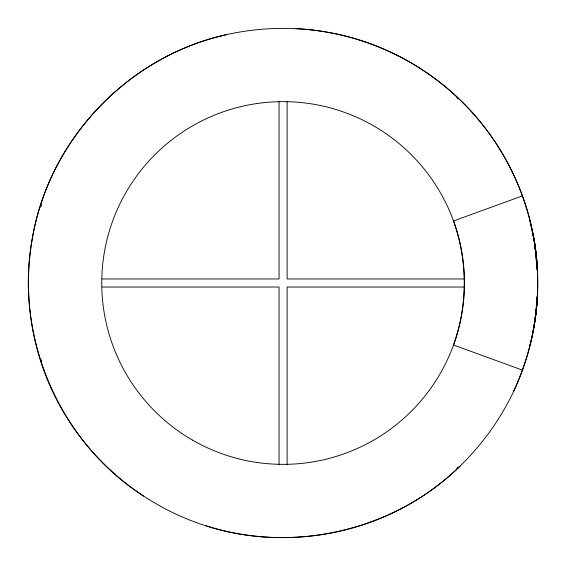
<?xml version="1.0" encoding="UTF-8"?>
<svg xmlns="http://www.w3.org/2000/svg" width="566" height="566" viewBox="0 0 566 566"><rect width="100%" height="100%" fill="white"/><g stroke="black" fill="none" stroke-linecap="round" stroke-linejoin="round"><path stroke-width="0.85" d="M537.318 296.534L536.073 312.566L533.023 332.086L536.073 312.566L537.608 292.877L537.445 296.428C535.776 329.228 527.307 361.483 513.631 391.29M537.608 292.877L537.445 295.693L537.445 269.572C534.58 213.835 512.534 159.52 476.353 117.098C431.476 64.722 364.879 32.057 295.997 28.625M537.573 293.747L534.955 320.964L535.563 314.823M537.318 269.466L536.073 253.434L533.023 233.914C539.985 270.866 539.285 309.369 529.769 345.812M535.74 313.076L536.094 309.567M536.271 307.819L536.702 303.433L536.327 306.935M537.481 295.693L536.879 301.685L537.445 296.428M534.615 323.129L535.493 314.816M535.684 313.069L536.052 309.567M522.524 370.143C542.822 314.356 542.822 251.644 522.524 195.857C498.986 131.001 448.166 76.934 384.894 49.426C321.665 21.798 247.469 21.381 183.936 48.294C120.353 75.087 68.932 128.574 44.664 193.162C20.277 257.707 23.616 331.832 53.713 393.922C83.69 456.062 139.717 504.709 205.451 525.68C271.149 546.763 345.005 539.667 405.489 506.471C459.231 476.989 501.518 427.726 522.524 370.143L453.515 345.027C467.82 305.244 467.82 260.756 453.515 220.973L522.524 195.857M460.646 465.62C394.955 530.392 293.153 554.319 205.479 525.588M227.617 34.413C129.699 55.284 49.511 138.691 32.517 237.359C13.634 335.688 59.26 442.004 143.538 496.064M102.205 278.967L279.066 278.967L279.066 101.229M464.212 278.967L287.125 278.967L287.125 101.229M102.205 287.033L279.066 287.033L279.066 464.771M464.212 287.033L287.125 287.033L287.125 464.771M529.769 220.188L534.615 242.871L537.608 273.123M534.615 242.871L535.493 251.184L534.849 245.05M535.684 252.931L536.052 256.433L535.74 253.809M536.327 259.065L536.702 262.567L536.271 258.181M537.445 269.572L536.886 264.315L537.481 270.307M536.271 259.065L536.632 262.574M536.809 264.322L537.346 269.579M535.563 251.177L534.955 245.036L537.573 272.253M535.74 252.924L536.094 256.433M458.021 467.021A253.893 253.893 0 0 1 456.776 468.195M41.629 361.455A253.893 253.893 0 0 1 40.844 359.007M40.844 206.993A253.893 253.893 0 0 1 41.629 204.545M456.776 97.805A253.893 253.893 0 0 1 458.021 98.979M192.419 440.058A181.353 181.353 0 0 0 464.453 283A181.353 181.353 0 0 0 192.419 125.942A181.353 181.353 0 0 0 192.419 440.058"/></g></svg>
